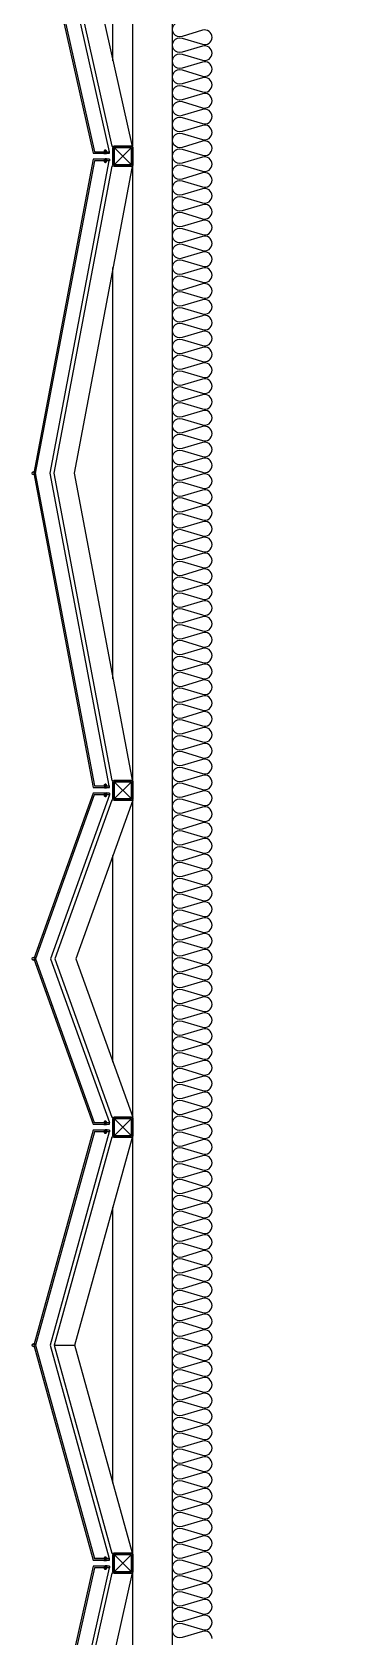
# Model space of a CAD drawing. Header units: millimetres. Extents: x -95754 to 177808, y 34455 to 150605.
# Drawn here: x 91700 to 92464, y 114769 to 118818 of the extents above; entities that cross this region are included whole.
import ezdxf

# ---------------------------------------------------------------- set-up
doc = ezdxf.new("R2010")
doc.units = ezdxf.units.MM
doc.header["$LTSCALE"] = 300
doc.linetypes.add('HID', pattern=[2.8, 1.8, -1])
for name, color, linetype in [('6FIN', 6, 'Continuous'), ('A-하지철물', 55, 'Continuous'), ('alucobond', 4, 'Continuous'), ('ISL', 251, 'Continuous'), ('mold', 4, 'Continuous'), ('SHEET', 6, 'Continuous')]:
    doc.layers.add(name, color=color, linetype=linetype)

# ---------------------------------------------------------------- blocks, each defined once
blk = doc.blocks.new('EX-850-1')
at = {"layer": '6FIN', "elevation": 0}
for points in [[(3.2, 204.1), (46.8, 204.1, 0.414214), (50, 207.3), (50, 250.9, 0.414214), (46.8, 254.1), (3.2, 254.1, 0.414214), (0, 250.9), (0, 207.3, 0.414214)], [(896.8, 204.1), (853.2, 204.1, -0.414214), (850, 207.3), (850, 250.9, -0.414214), (853.2, 254.1), (896.8, 254.1, -0.414214), (900, 250.9), (900, 207.3, -0.414214)]]:
    blk.add_lwpolyline(points, format="xyb", close=True, dxfattribs=at)
at = {"layer": 'A-하지철물'}
for p, q in [((850, 254.1), (50, 254.1)), ((710.9, 204.1), (189.1, 204.1))]:
    blk.add_line(p, q, dxfattribs=at)
at = {"layer": 'A-하지철물', "elevation": 0}
for points in [[(49.9, 254.1), (450, 110.3), (850.1, 254.1)], [(50, 204.1), (50, 200.9), (450, 57.2), (850, 200.9), (850, 204.1)]]:
    blk.add_lwpolyline(points, dxfattribs=at)
at = {"layer": 'A-하지철물'}
blk.add_circle((450, 4.1), 4.07, dxfattribs=at)
at = {"layer": 'alucobond', "color": 251, "linetype": 'HID', "ltscale": 10}
for p, q in [((30.2, 185.1), (41.5, 185.1)), ((31.5, 182.4), (31.5, 187.8)), ((31.5, 186.6), (39.5, 186.6)), ((31.5, 183.6), (39.5, 183.6)), ((32, 189.3), (32.5, 189.3)), ((32, 180.9), (32.5, 180.9)), ((32.5, 180.9), (32.5, 189.3)), ((38, 182.7), (38, 187.4)), ((39.5, 182.7), (39.5, 187.4)), ((869.8, 185.1), (858.5, 185.1)), ((860.5, 182.7), (860.5, 187.4)), ((868.5, 186.6), (860.5, 186.6)), ((868.5, 183.6), (860.5, 183.6)), ((862, 182.7), (862, 187.4)), ((867.5, 180.9), (867.5, 189.3)), ((868, 189.3), (867.5, 189.3)), ((868, 180.9), (867.5, 180.9)), ((868.5, 182.4), (868.5, 187.8))]:
    blk.add_line(p, q, dxfattribs=at)
at = {"layer": 'alucobond'}
for p, q in [((32.5, 195.1), (36.5, 195.1)), ((867.5, 195.1), (863.5, 195.1))]:
    blk.add_line(p, q, dxfattribs=at)
at = {"layer": 'alucobond', "color": 251, "linetype": 'HID', "ltscale": 10}
for points in [[(32, 189.3), (31.5, 187.8)], [(32, 180.9), (31.5, 182.4)], [(868, 189.3), (868.5, 187.8)], [(868, 180.9), (868.5, 182.4)]]:
    blk.add_lwpolyline(points, dxfattribs=at)
at = {"layer": 'alucobond', "elevation": 0}
for points in [[(32.5, 195.1), (32.5, 154.1), (450, 4.1), (867.5, 154.1), (867.5, 195.1)], [(36.5, 195.1), (36.5, 156.9), (450, 8.3), (863.5, 156.9), (863.5, 195.1)]]:
    blk.add_lwpolyline(points, dxfattribs=at)
at = {"layer": 'alucobond', "color": 251, "linetype": 'HID', "ltscale": 10, "elevation": 0}
blk.add_lwpolyline([(36.5, 195.1), (450, 46.6), (863.5, 195.1)], dxfattribs=at)
at = {"layer": 'alucobond', "color": 251, "linetype": 'HID', "ltscale": 10}
for points in [[(39.5, 186.6, -0.666667), (39.5, 183.6, -1.5)], [(860.5, 186.6, 0.666667), (860.5, 183.6, 1.5)]]:
    blk.add_lwpolyline(points, format="xyb", dxfattribs=at)
for centre, start, end in [((38.7, 187.4), 0, 180), ((38.7, 182.7), 180, 0), ((861.3, 187.4), 0, 180), ((861.3, 182.7), 180, 0)]:
    blk.add_arc(centre, 0.75, start, end, dxfattribs=at)
at = {"layer": 'mold', "color": 4}
for points in [[(25, 204.1), (25, 202.6)], [(875, 204.1), (875, 202.6)]]:
    blk.add_lwpolyline(points, dxfattribs=at)
at = {"layer": 'SHEET', "color": 8}
for p, q in [((46.8, 250.9), (3.2, 207.3)), ((3.2, 250.9), (46.8, 207.3)), ((853.2, 250.9), (896.8, 207.3)), ((896.8, 250.9), (853.2, 207.3))]:
    blk.add_line(p, q, dxfattribs=at)
at = {"layer": 'SHEET', "color": 8, "elevation": 0}
for points in [[(3.2, 207.3), (46.8, 207.3), (46.8, 250.9), (3.2, 250.9)], [(896.8, 207.3), (853.2, 207.3), (853.2, 250.9), (896.8, 250.9)]]:
    blk.add_lwpolyline(points, close=True, dxfattribs=at)
blk = doc.blocks.new('EX-1350')
at = {"layer": '6FIN', "elevation": 0}
for points in [[(3.2, 204.1), (46.8, 204.1, 0.414214), (50, 207.3), (50, 250.9, 0.414214), (46.8, 254.1), (3.2, 254.1, 0.414214), (0, 250.9), (0, 207.3, 0.414214)], [(1396.8, 204.1), (1353.2, 204.1, -0.414214), (1350, 207.3), (1350, 250.9, -0.414214), (1353.2, 254.1), (1396.8, 254.1, -0.414214), (1400, 250.9), (1400, 207.3, -0.414214)]]:
    blk.add_lwpolyline(points, format="xyb", close=True, dxfattribs=at)
at = {"layer": 'A-하지철물'}
for p, q in [((1350, 254.1), (50, 254.1)), ((1133.9, 204.1), (266.1, 204.1))]:
    blk.add_line(p, q, dxfattribs=at)
at = {"layer": 'A-하지철물', "elevation": 0}
for points in [[(49.7, 252.7), (700, 106.6), (1350.3, 252.7)], [(50, 254.1), (50, 201.4), (700, 55.3), (1350, 201.4), (1350, 254.1)]]:
    blk.add_lwpolyline(points, dxfattribs=at)
at = {"layer": 'A-하지철물'}
blk.add_circle((700, 4.1), 4.07, dxfattribs=at)
at = {"layer": 'alucobond', "color": 251, "linetype": 'HID', "ltscale": 10}
for p, q in [((30.2, 185.1), (41.5, 185.1)), ((31.5, 182.4), (31.5, 187.8)), ((31.5, 186.6), (39.5, 186.6)), ((31.5, 183.6), (39.5, 183.6)), ((32, 189.3), (32.5, 189.3)), ((32, 180.9), (32.5, 180.9)), ((32.5, 180.9), (32.5, 189.3)), ((38, 182.7), (38, 187.4)), ((39.5, 182.7), (39.5, 187.4)), ((1369.8, 185.1), (1358.5, 185.1)), ((1360.5, 182.7), (1360.5, 187.4)), ((1368.5, 186.6), (1360.5, 186.6)), ((1368.5, 183.6), (1360.5, 183.6)), ((1362, 182.7), (1362, 187.4)), ((1367.5, 180.9), (1367.5, 189.3)), ((1368, 189.3), (1367.5, 189.3)), ((1368, 180.9), (1367.5, 180.9)), ((1368.5, 182.4), (1368.5, 187.8))]:
    blk.add_line(p, q, dxfattribs=at)
at = {"layer": 'alucobond'}
for p, q in [((32.5, 195.1), (36.5, 195.1)), ((1367.5, 195.1), (1363.5, 195.1))]:
    blk.add_line(p, q, dxfattribs=at)
at = {"layer": 'alucobond', "color": 251, "linetype": 'HID', "ltscale": 10, "elevation": 0}
for points in [[(32, 189.3), (31.5, 187.8)], [(32, 180.9), (31.5, 182.4)], [(36.5, 194.2), (700, 45.1), (1363.5, 194.2)], [(1368, 189.3), (1368.5, 187.8)], [(1368, 180.9), (1368.5, 182.4)]]:
    blk.add_lwpolyline(points, dxfattribs=at)
at = {"layer": 'alucobond', "elevation": 0}
for points in [[(32.5, 195.1), (32.5, 154.1), (700, 4.1), (1367.5, 154.1), (1367.5, 195.1)], [(36.5, 195.1), (36.5, 157.3), (700, 8.2), (1363.5, 157.3), (1363.5, 195.1)]]:
    blk.add_lwpolyline(points, dxfattribs=at)
at = {"layer": 'alucobond', "color": 251, "linetype": 'HID', "ltscale": 10, "elevation": 0}
for points in [[(39.5, 186.6, -0.666667), (39.5, 183.6, -1.5)], [(1360.5, 186.6, 0.666667), (1360.5, 183.6, 1.5)]]:
    blk.add_lwpolyline(points, format="xyb", dxfattribs=at)
at = {"layer": 'alucobond', "color": 251, "linetype": 'HID', "ltscale": 10}
for centre, start, end in [((38.7, 187.4), 0, 180), ((38.7, 182.7), 180, 0), ((1361.3, 187.4), 0, 180), ((1361.3, 182.7), 180, 0)]:
    blk.add_arc(centre, 0.75, start, end, dxfattribs=at)
at = {"layer": 'mold', "color": 4, "elevation": 0}
for points in [[(25, 204.1), (25, 202.6)], [(1375, 204.1), (1375, 202.6)]]:
    blk.add_lwpolyline(points, dxfattribs=at)
at = {"layer": 'SHEET', "color": 8}
for p, q in [((46.8, 250.9), (3.2, 207.3)), ((3.2, 250.9), (46.8, 207.3)), ((1353.2, 250.9), (1396.8, 207.3)), ((1396.8, 250.9), (1353.2, 207.3))]:
    blk.add_line(p, q, dxfattribs=at)
at = {"layer": 'SHEET', "color": 8, "elevation": 0}
for points in [[(3.2, 207.3), (46.8, 207.3), (46.8, 250.9), (3.2, 250.9)], [(1396.8, 207.3), (1353.2, 207.3), (1353.2, 250.9), (1396.8, 250.9)]]:
    blk.add_lwpolyline(points, close=True, dxfattribs=at)
blk = doc.blocks.new('EX-1100')
at = {"layer": '6FIN', "elevation": 0}
for points in [[(3.2, 204.1), (46.8, 204.1, 0.414214), (50, 207.3), (50, 250.9, 0.414214), (46.8, 254.1), (3.2, 254.1, 0.414214), (0, 250.9), (0, 207.3, 0.414214)], [(1146.8, 204.1), (1103.2, 204.1, -0.414214), (1100, 207.3), (1100, 250.9, -0.414214), (1103.2, 254.1), (1146.8, 254.1, -0.414214), (1150, 250.9), (1150, 207.3, -0.414214)]]:
    blk.add_lwpolyline(points, format="xyb", close=True, dxfattribs=at)
at = {"layer": 'A-하지철물'}
for p, q in [((1100, 254.1), (50, 254.1)), ((923.1, 204.1), (226.9, 204.1)), ((575, 55.9), (575, 107.8))]:
    blk.add_line(p, q, dxfattribs=at)
at = {"layer": 'A-하지철물', "elevation": 0}
blk.add_lwpolyline([(1100, 201.1), (1100, 253), (575, 107.8), (50, 253), (50, 201.1), (575, 55.9)], close=True, dxfattribs=at)
at = {"layer": 'A-하지철물'}
blk.add_circle((575, 4.1), 4.07, dxfattribs=at)
at = {"layer": 'alucobond', "color": 251, "linetype": 'HID', "ltscale": 10}
for p, q in [((30.2, 185.1), (41.5, 185.1)), ((31.5, 182.4), (31.5, 187.8)), ((31.5, 186.6), (39.5, 186.6)), ((31.5, 183.6), (39.5, 183.6)), ((32, 189.3), (32.5, 189.3)), ((32, 180.9), (32.5, 180.9)), ((32.5, 180.9), (32.5, 189.3)), ((38, 182.7), (38, 187.4)), ((39.5, 182.7), (39.5, 187.4)), ((1119.8, 185.1), (1108.5, 185.1)), ((1110.5, 182.7), (1110.5, 187.4)), ((1118.5, 186.6), (1110.5, 186.6)), ((1118.5, 183.6), (1110.5, 183.6)), ((1112, 182.7), (1112, 187.4)), ((1117.5, 180.9), (1117.5, 189.3)), ((1118, 189.3), (1117.5, 189.3)), ((1118, 180.9), (1117.5, 180.9)), ((1118.5, 182.4), (1118.5, 187.8))]:
    blk.add_line(p, q, dxfattribs=at)
at = {"layer": 'alucobond'}
for p, q in [((32.5, 195.1), (36.5, 195.1)), ((1117.5, 195.1), (1113.5, 195.1))]:
    blk.add_line(p, q, dxfattribs=at)
at = {"layer": 'alucobond', "color": 251, "linetype": 'HID', "ltscale": 10, "elevation": 0}
for points in [[(32, 189.3), (31.5, 187.8)], [(32, 180.9), (31.5, 182.4)], [(36.5, 194.5), (575, 45.6), (1113.5, 194.5)], [(1118, 189.3), (1118.5, 187.8)], [(1118, 180.9), (1118.5, 182.4)]]:
    blk.add_lwpolyline(points, dxfattribs=at)
at = {"layer": 'alucobond', "elevation": 0}
for points in [[(32.5, 195.1), (32.5, 154.1), (575, 4.1), (1117.5, 154.1), (1117.5, 195.1)], [(36.5, 195.1), (36.5, 157.1), (575, 8.2), (1113.5, 157.1), (1113.5, 195.1)], [(1113.5, 195.1), (1113.5, 157.2)]]:
    blk.add_lwpolyline(points, dxfattribs=at)
at = {"layer": 'alucobond', "color": 251, "linetype": 'HID', "ltscale": 10, "elevation": 0}
for points in [[(39.5, 186.6, -0.666667), (39.5, 183.6, -1.5)], [(1110.5, 186.6, 0.666667), (1110.5, 183.6, 1.5)]]:
    blk.add_lwpolyline(points, format="xyb", dxfattribs=at)
at = {"layer": 'alucobond', "color": 251, "linetype": 'HID', "ltscale": 10}
for centre, start, end in [((38.7, 187.4), 0, 180), ((38.7, 182.7), 180, 0), ((1111.3, 187.4), 0, 180), ((1111.3, 182.7), 180, 0)]:
    blk.add_arc(centre, 0.75, start, end, dxfattribs=at)
at = {"layer": 'mold', "color": 4, "elevation": 0}
for points in [[(25, 204.1), (25, 202.6)], [(1125, 204.1), (1125, 202.6)]]:
    blk.add_lwpolyline(points, dxfattribs=at)
at = {"layer": 'SHEET', "color": 8}
for p, q in [((46.8, 250.9), (3.2, 207.3)), ((3.2, 250.9), (46.8, 207.3)), ((1103.2, 250.9), (1146.8, 207.3)), ((1146.8, 250.9), (1103.2, 207.3))]:
    blk.add_line(p, q, dxfattribs=at)
at = {"layer": 'SHEET', "color": 8, "elevation": 0}
for points in [[(3.2, 207.3), (46.8, 207.3), (46.8, 250.9), (3.2, 250.9)], [(1146.8, 207.3), (1103.2, 207.3), (1103.2, 250.9), (1146.8, 250.9)]]:
    blk.add_lwpolyline(points, close=True, dxfattribs=at)
blk = doc.blocks.new('EX-1600')
at = {"layer": '6FIN', "elevation": 0}
for points in [[(3.2, 204.1), (46.8, 204.1, 0.414214), (50, 207.3), (50, 250.9, 0.414214), (46.8, 254.1), (3.2, 254.1, 0.414214), (0, 250.9), (0, 207.3, 0.414214)], [(1646.8, 204.1), (1603.2, 204.1, -0.414214), (1600, 207.3), (1600, 250.9, -0.414214), (1603.2, 254.1), (1646.8, 254.1, -0.414214), (1650, 250.9), (1650, 207.3, -0.414214)]]:
    blk.add_lwpolyline(points, format="xyb", close=True, dxfattribs=at)
at = {"layer": 'A-하지철물'}
for p, q in [((1600, 254.1), (50, 254.1)), ((1344, 204.1), (306, 204.1))]:
    blk.add_line(p, q, dxfattribs=at)
at = {"layer": 'A-하지철물', "elevation": 0}
for points in [[(41.9, 254.1), (825, 105.8), (1608.1, 254.1)], [(50, 204.1), (50, 201.6), (825, 55), (1600, 201.6), (1600, 204.1)]]:
    blk.add_lwpolyline(points, dxfattribs=at)
at = {"layer": 'A-하지철물'}
blk.add_circle((825, 4.1), 4.07, dxfattribs=at)
at = {"layer": 'alucobond', "color": 251, "linetype": 'HID', "ltscale": 10}
for p, q in [((30.2, 185.1), (41.5, 185.1)), ((31.5, 182.4), (31.5, 187.8)), ((31.5, 186.6), (39.5, 186.6)), ((31.5, 183.6), (39.5, 183.6)), ((32, 189.3), (32.5, 189.3)), ((32, 180.9), (32.5, 180.9)), ((32.5, 180.9), (32.5, 189.3)), ((38, 182.7), (38, 187.4)), ((39.5, 182.7), (39.5, 187.4)), ((1619.8, 185.1), (1608.5, 185.1)), ((1610.5, 182.7), (1610.5, 187.4)), ((1618.5, 186.6), (1610.5, 186.6)), ((1618.5, 183.6), (1610.5, 183.6)), ((1612, 182.7), (1612, 187.4)), ((1617.5, 180.9), (1617.5, 189.3)), ((1618, 189.3), (1617.5, 189.3)), ((1618, 180.9), (1617.5, 180.9)), ((1618.5, 182.4), (1618.5, 187.8))]:
    blk.add_line(p, q, dxfattribs=at)
at = {"layer": 'alucobond'}
for p, q in [((32.5, 195.1), (36.5, 195.1)), ((1617.5, 195.1), (1613.5, 195.1))]:
    blk.add_line(p, q, dxfattribs=at)
at = {"layer": 'alucobond', "color": 251, "linetype": 'HID', "ltscale": 10}
for points in [[(32, 189.3), (31.5, 187.8)], [(32, 180.9), (31.5, 182.4)]]:
    blk.add_lwpolyline(points, dxfattribs=at)
at = {"layer": 'alucobond', "elevation": 0}
for points in [[(32.5, 195.1), (32.5, 154.1), (825, 4.1), (1617.5, 154.1), (1617.5, 195.1)], [(36.5, 195.1), (36.5, 157.4), (825, 8.1), (1613.5, 157.4), (1613.5, 195.1)]]:
    blk.add_lwpolyline(points, dxfattribs=at)
at = {"layer": 'alucobond', "color": 251, "linetype": 'HID', "ltscale": 10, "elevation": 0}
for points in [[(36.5, 194), (825, 44.8), (1613.5, 194)], [(1618, 189.3), (1618.5, 187.8)], [(1618, 180.9), (1618.5, 182.4)]]:
    blk.add_lwpolyline(points, dxfattribs=at)
at = {"layer": 'alucobond', "color": 251, "linetype": 'HID', "ltscale": 10}
blk.add_lwpolyline([(39.5, 186.6, -0.666667), (39.5, 183.6, -1.5)], format="xyb", dxfattribs=at)
at = {"layer": 'alucobond', "color": 251, "linetype": 'HID', "ltscale": 10, "elevation": 0}
blk.add_lwpolyline([(1610.5, 186.6, 0.666667), (1610.5, 183.6, 1.5)], format="xyb", dxfattribs=at)
at = {"layer": 'alucobond', "color": 251, "linetype": 'HID', "ltscale": 10}
for centre, start, end in [((38.7, 187.4), 0, 180), ((38.7, 182.7), 180, 0), ((1611.3, 187.4), 0, 180), ((1611.3, 182.7), 180, 0)]:
    blk.add_arc(centre, 0.75, start, end, dxfattribs=at)
at = {"layer": 'mold', "color": 4}
blk.add_lwpolyline([(25, 204.1), (25, 202.6)], dxfattribs=at)
at = {"layer": 'mold', "color": 4, "elevation": 0}
blk.add_lwpolyline([(1625, 204.1), (1625, 202.6)], dxfattribs=at)
at = {"layer": 'SHEET', "color": 8}
for p, q in [((46.8, 250.9), (3.2, 207.3)), ((3.2, 250.9), (46.8, 207.3)), ((1603.2, 250.9), (1646.8, 207.3)), ((1646.8, 250.9), (1603.2, 207.3))]:
    blk.add_line(p, q, dxfattribs=at)
at = {"layer": 'SHEET', "color": 8, "elevation": 0}
for points in [[(3.2, 207.3), (46.8, 207.3), (46.8, 250.9), (3.2, 250.9)], [(1646.8, 207.3), (1603.2, 207.3), (1603.2, 250.9), (1646.8, 250.9)]]:
    blk.add_lwpolyline(points, close=True, dxfattribs=at)

msp = doc.modelspace()

# ---------------------------------------------------------------- linework, layer by layer
at = {"layer": 'ISL', "elevation": 0}
msp.add_lwpolyline([(177453.6, 135425), (177453.6, 107105), (92053.6, 107105), (92053.6, 121780)], dxfattribs=at)
msp.add_lwpolyline([(92153.6, 114765, 0.509267), (92129.3, 114782.7), (92077.8, 114767.4, -1.372593), (92077.8, 114802.7), (92129.3, 114787.4, 0.509267), (92153.6, 114805, 0.509267), (92129.3, 114822.7), (92077.8, 114807.4, -1.372593), (92077.8, 114842.7), (92129.3, 114827.4, 0.509267), (92153.6, 114845, 0.509267), (92129.3, 114862.7), (92077.8, 114847.4, -1.372593), (92077.8, 114882.7), (92129.3, 114867.4, 0.509267), (92153.6, 114885, 0.509267), (92129.3, 114902.7), (92077.8, 114887.4, -1.372593), (92077.8, 114922.7), (92129.3, 114907.4, 0.509267), (92153.6, 114925, 0.509267), (92129.3, 114942.7), (92077.8, 114927.4, -1.372593), (92077.8, 114962.7), (92129.3, 114947.4, 0.509267), (92153.6, 114965, 0.509267), (92129.3, 114982.7), (92077.8, 114967.4, -1.372593), (92077.8, 115002.7), (92129.3, 114987.4, 0.509267), (92153.6, 115005, 0.509267), (92129.3, 115022.7), (92077.8, 115007.4, -1.372593), (92077.8, 115042.7), (92129.3, 115027.4, 0.509267), (92153.6, 115045, 0.509267), (92129.3, 115062.7), (92077.8, 115047.4, -1.372593), (92077.8, 115082.7), (92129.3, 115067.4, 0.509267), (92153.6, 115085, 0.509267), (92129.3, 115102.7), (92077.8, 115087.4, -1.372593), (92077.8, 115122.7), (92129.3, 115107.4, 0.509267), (92153.6, 115125, 0.509267), (92129.3, 115142.7), (92077.8, 115127.4, -1.372593), (92077.8, 115162.7), (92129.3, 115147.4, 0.509267), (92153.6, 115165, 0.509267), (92129.3, 115182.7), (92077.8, 115167.4, -1.372593), (92077.8, 115202.7), (92129.3, 115187.4, 0.509267), (92153.6, 115205, 0.509267), (92129.3, 115222.7), (92077.8, 115207.4, -1.372593), (92077.8, 115242.7), (92129.3, 115227.4, 0.509267), (92153.6, 115245, 0.509267), (92129.3, 115262.7), (92077.8, 115247.4, -1.372593), (92077.8, 115282.7), (92129.3, 115267.4, 0.509267), (92153.6, 115285, 0.509267), (92129.3, 115302.7), (92077.8, 115287.4, -1.372593), (92077.8, 115322.7), (92129.3, 115307.4, 0.509267), (92153.6, 115325, 0.509267), (92129.3, 115342.7), (92077.8, 115327.4, -1.372593), (92077.8, 115362.7), (92129.3, 115347.4, 0.509267), (92153.6, 115365, 0.509267), (92129.3, 115382.7), (92077.8, 115367.4, -1.372593), (92077.8, 115402.7), (92129.3, 115387.4, 0.509267), (92153.6, 115405, 0.509267), (92129.3, 115422.7), (92077.8, 115407.4, -1.372593), (92077.8, 115442.7), (92129.3, 115427.4, 0.509267), (92153.6, 115445, 0.509267), (92129.3, 115462.7), (92077.8, 115447.4, -1.372593), (92077.8, 115482.7), (92129.3, 115467.4, 0.509267), (92153.6, 115485, 0.509267), (92129.3, 115502.7), (92077.8, 115487.4, -1.372593), (92077.8, 115522.7), (92129.3, 115507.4, 0.509267), (92153.6, 115525, 0.509267), (92129.3, 115542.7), (92077.8, 115527.4, -1.372593), (92077.8, 115562.7), (92129.3, 115547.4, 0.509267), (92153.6, 115565, 0.509267), (92129.3, 115582.7), (92077.8, 115567.4, -1.372593), (92077.8, 115602.7), (92129.3, 115587.4, 0.509267), (92153.6, 115605, 0.509267), (92129.3, 115622.7), (92077.8, 115607.4, -1.372593), (92077.8, 115642.7), (92129.3, 115627.4, 0.509267), (92153.6, 115645, 0.509267), (92129.3, 115662.7), (92077.8, 115647.4, -1.372593), (92077.8, 115682.7), (92129.3, 115667.4, 0.509267), (92153.6, 115685, 0.509267), (92129.3, 115702.7), (92077.8, 115687.4, -1.372593), (92077.8, 115722.7), (92129.3, 115707.4, 0.509267), (92153.6, 115725, 0.509267), (92129.3, 115742.7), (92077.8, 115727.4, -1.372593), (92077.8, 115762.7), (92129.3, 115747.4, 0.509267), (92153.6, 115765, 0.509267), (92129.3, 115782.7), (92077.8, 115767.4, -1.372593), (92077.8, 115802.7), (92129.3, 115787.4, 0.509267), (92153.6, 115805, 0.509267), (92129.3, 115822.7), (92077.8, 115807.4, -1.372593), (92077.8, 115842.7), (92129.3, 115827.4, 0.509267), (92153.6, 115845, 0.509267), (92129.3, 115862.7), (92077.8, 115847.4, -1.372593), (92077.8, 115882.7), (92129.3, 115867.4, 0.509267), (92153.6, 115885, 0.509267), (92129.3, 115902.7), (92077.8, 115887.4, -1.372593), (92077.8, 115922.7), (92129.3, 115907.4, 0.509267), (92153.6, 115925, 0.509267), (92129.3, 115942.7), (92077.8, 115927.4, -1.372593), (92077.8, 115962.7), (92129.3, 115947.4, 0.509267), (92153.6, 115965, 0.509267), (92129.3, 115982.7), (92077.8, 115967.4, -1.372593), (92077.8, 116002.7), (92129.3, 115987.4, 0.509267), (92153.6, 116005, 0.509267), (92129.3, 116022.7), (92077.8, 116007.4, -1.372593), (92077.8, 116042.7), (92129.3, 116027.4, 0.509267), (92153.6, 116045, 0.509267), (92129.3, 116062.7), (92077.8, 116047.4, -1.372593), (92077.8, 116082.7), (92129.3, 116067.4, 0.509267), (92153.6, 116085, 0.509267), (92129.3, 116102.7), (92077.8, 116087.4, -1.372593), (92077.8, 116122.7), (92129.3, 116107.4, 0.509267), (92153.6, 116125, 0.509267), (92129.3, 116142.7), (92077.8, 116127.4, -1.372593), (92077.8, 116162.7), (92129.3, 116147.4, 0.509267), (92153.6, 116165, 0.509267), (92129.3, 116182.7), (92077.8, 116167.4, -1.372593), (92077.8, 116202.7), (92129.3, 116187.4, 0.509267), (92153.6, 116205, 0.509267), (92129.3, 116222.7), (92077.8, 116207.4, -1.372593), (92077.8, 116242.7), (92129.3, 116227.4, 0.509267), (92153.6, 116245, 0.509267), (92129.3, 116262.7), (92077.8, 116247.4, -1.372593), (92077.8, 116282.7), (92129.3, 116267.4, 0.509267), (92153.6, 116285, 0.509267), (92129.3, 116302.7), (92077.8, 116287.4, -1.372593), (92077.8, 116322.7), (92129.3, 116307.4, 0.509267), (92153.6, 116325, 0.509267), (92129.3, 116342.7), (92077.8, 116327.4, -1.372593), (92077.8, 116362.7), (92129.3, 116347.4, 0.509267), (92153.6, 116365, 0.509267), (92129.3, 116382.7), (92077.8, 116367.4, -1.372593), (92077.8, 116402.7), (92129.3, 116387.4, 0.509267), (92153.6, 116405, 0.509267), (92129.3, 116422.7), (92077.8, 116407.4, -1.372593), (92077.8, 116442.7), (92129.3, 116427.4, 0.509267), (92153.6, 116445, 0.509267), (92129.3, 116462.7), (92077.8, 116447.4, -1.372593), (92077.8, 116482.7), (92129.3, 116467.4, 0.509267), (92153.6, 116485, 0.509267), (92129.3, 116502.7), (92077.8, 116487.4, -1.372593), (92077.8, 116522.7), (92129.3, 116507.4, 0.509267), (92153.6, 116525, 0.509267), (92129.3, 116542.7), (92077.8, 116527.4, -1.372593), (92077.8, 116562.7), (92129.3, 116547.4, 0.509267), (92153.6, 116565, 0.509267), (92129.3, 116582.7), (92077.8, 116567.4, -1.372593), (92077.8, 116602.7), (92129.3, 116587.4, 0.509267), (92153.6, 116605, 0.509267), (92129.3, 116622.7), (92077.8, 116607.4, -1.372593), (92077.8, 116642.7), (92129.3, 116627.4, 0.509267), (92153.6, 116645, 0.509267), (92129.3, 116662.7), (92077.8, 116647.4, -1.372593), (92077.8, 116682.7), (92129.3, 116667.4, 0.509267), (92153.6, 116685, 0.509267), (92129.3, 116702.7), (92077.8, 116687.4, -1.372593), (92077.8, 116722.7), (92129.3, 116707.4, 0.509267), (92153.6, 116725, 0.509267), (92129.3, 116742.7), (92077.8, 116727.4, -1.372593), (92077.8, 116762.7), (92129.3, 116747.4, 0.509267), (92153.6, 116765, 0.509267), (92129.3, 116782.7), (92077.8, 116767.4, -1.372593), (92077.8, 116802.7), (92129.3, 116787.4, 0.509267), (92153.6, 116805, 0.509267), (92129.3, 116822.7), (92077.8, 116807.4, -1.372593), (92077.8, 116842.7), (92129.3, 116827.4, 0.509267), (92153.6, 116845, 0.509267), (92129.3, 116862.7), (92077.8, 116847.4, -1.372593), (92077.8, 116882.7), (92129.3, 116867.4, 0.509267), (92153.6, 116885, 0.509267), (92129.3, 116902.7), (92077.8, 116887.4, -1.372593), (92077.8, 116922.7), (92129.3, 116907.4, 0.509267), (92153.6, 116925, 0.509267), (92129.3, 116942.7), (92077.8, 116927.4, -1.372593), (92077.8, 116962.7), (92129.3, 116947.4, 0.509267), (92153.6, 116965, 0.509267), (92129.3, 116982.7), (92077.8, 116967.4, -1.372593), (92077.8, 117002.7), (92129.3, 116987.4, 0.509267), (92153.6, 117005, 0.509267), (92129.3, 117022.7), (92077.8, 117007.4, -1.372593), (92077.8, 117042.7), (92129.3, 117027.4, 0.509267), (92153.6, 117045, 0.509267), (92129.3, 117062.7), (92077.8, 117047.4, -1.372593), (92077.8, 117082.7), (92129.3, 117067.4, 0.509267), (92153.6, 117085, 0.509267), (92129.3, 117102.7), (92077.8, 117087.4, -1.372593), (92077.8, 117122.7), (92129.3, 117107.4, 0.509267), (92153.6, 117125, 0.509267), (92129.3, 117142.7), (92077.8, 117127.4, -1.372593), (92077.8, 117162.7), (92129.3, 117147.4, 0.509267), (92153.6, 117165, 0.509267), (92129.3, 117182.7), (92077.8, 117167.4, -1.372593), (92077.8, 117202.7), (92129.3, 117187.4, 0.509267), (92153.6, 117205, 0.509267), (92129.3, 117222.7), (92077.8, 117207.4, -1.372593), (92077.8, 117242.7), (92129.3, 117227.4, 0.509267), (92153.6, 117245, 0.509267), (92129.3, 117262.7), (92077.8, 117247.4, -1.372593), (92077.8, 117282.7), (92129.3, 117267.4, 0.509267), (92153.6, 117285, 0.509267), (92129.3, 117302.7), (92077.8, 117287.4, -1.372593), (92077.8, 117322.7), (92129.3, 117307.4, 0.509267), (92153.6, 117325, 0.509267), (92129.3, 117342.7), (92077.8, 117327.4, -1.372593), (92077.8, 117362.7), (92129.3, 117347.4, 0.509267), (92153.6, 117365, 0.509267), (92129.3, 117382.7), (92077.8, 117367.4, -1.372593), (92077.8, 117402.7), (92129.3, 117387.4, 0.509267), (92153.6, 117405, 0.509267), (92129.3, 117422.7), (92077.8, 117407.4, -1.372593), (92077.8, 117442.7), (92129.3, 117427.4, 0.509267), (92153.6, 117445, 0.509267), (92129.3, 117462.7), (92077.8, 117447.4, -1.372593), (92077.8, 117482.7), (92129.3, 117467.4, 0.509267), (92153.6, 117485, 0.509267), (92129.3, 117502.7), (92077.8, 117487.4, -1.372593), (92077.8, 117522.7), (92129.3, 117507.4, 0.509267), (92153.6, 117525, 0.509267), (92129.3, 117542.7), (92077.8, 117527.4, -1.372593), (92077.8, 117562.7), (92129.3, 117547.4, 0.509267), (92153.6, 117565, 0.509267), (92129.3, 117582.7), (92077.8, 117567.4, -1.372593), (92077.8, 117602.7), (92129.3, 117587.4, 0.509267), (92153.6, 117605, 0.509267), (92129.3, 117622.7), (92077.8, 117607.4, -1.372593), (92077.8, 117642.7), (92129.3, 117627.4, 0.509267), (92153.6, 117645, 0.509267), (92129.3, 117662.7), (92077.8, 117647.4, -1.372593), (92077.8, 117682.7), (92129.3, 117667.4, 0.509267), (92153.6, 117685, 0.509267), (92129.3, 117702.7), (92077.8, 117687.4, -1.372593), (92077.8, 117722.7), (92129.3, 117707.4, 0.509267), (92153.6, 117725, 0.509267), (92129.3, 117742.7), (92077.8, 117727.4, -1.372593), (92077.8, 117762.7), (92129.3, 117747.4, 0.509267), (92153.6, 117765, 0.509267), (92129.3, 117782.7), (92077.8, 117767.4, -1.372593), (92077.8, 117802.7), (92129.3, 117787.4, 0.509267), (92153.6, 117805, 0.509267), (92129.3, 117822.7), (92077.8, 117807.4, -1.372593), (92077.8, 117842.7), (92129.3, 117827.4, 0.509267), (92153.6, 117845, 0.509267), (92129.3, 117862.7), (92077.8, 117847.4, -1.372593), (92077.8, 117882.7), (92129.3, 117867.4, 0.509267), (92153.6, 117885, 0.509267), (92129.3, 117902.7), (92077.8, 117887.4, -1.372593), (92077.8, 117922.7), (92129.3, 117907.4, 0.509267), (92153.6, 117925, 0.509267), (92129.3, 117942.7), (92077.8, 117927.4, -1.372593), (92077.8, 117962.7), (92129.3, 117947.4, 0.509267), (92153.6, 117965, 0.509267), (92129.3, 117982.7), (92077.8, 117967.4, -1.372593), (92077.8, 118002.7), (92129.3, 117987.4, 0.509267), (92153.6, 118005, 0.509267), (92129.3, 118022.7), (92077.8, 118007.4, -1.372593), (92077.8, 118042.7), (92129.3, 118027.4, 0.509267), (92153.6, 118045, 0.509267), (92129.3, 118062.7), (92077.8, 118047.4, -1.372593), (92077.8, 118082.7), (92129.3, 118067.4, 0.509267), (92153.6, 118085, 0.509267), (92129.3, 118102.7), (92077.8, 118087.4, -1.372593), (92077.8, 118122.7), (92129.3, 118107.4, 0.509267), (92153.6, 118125, 0.509267), (92129.3, 118142.7), (92077.8, 118127.4, -1.372593), (92077.8, 118162.7), (92129.3, 118147.4, 0.509267), (92153.6, 118165, 0.509267), (92129.3, 118182.7), (92077.8, 118167.4, -1.372593), (92077.8, 118202.7), (92129.3, 118187.4, 0.509267), (92153.6, 118205, 0.509267), (92129.3, 118222.7), (92077.8, 118207.4, -1.372593), (92077.8, 118242.7), (92129.3, 118227.4, 0.509267), (92153.6, 118245, 0.509267), (92129.3, 118262.7), (92077.8, 118247.4, -1.372593), (92077.8, 118282.7), (92129.3, 118267.4, 0.509267), (92153.6, 118285, 0.509267), (92129.3, 118302.7), (92077.8, 118287.4, -1.372593), (92077.8, 118322.7), (92129.3, 118307.4, 0.509267), (92153.6, 118325, 0.509267), (92129.3, 118342.7), (92077.8, 118327.4, -1.372593), (92077.8, 118362.7), (92129.3, 118347.4, 0.509267), (92153.6, 118365, 0.509267), (92129.3, 118382.7), (92077.8, 118367.4, -1.372593), (92077.8, 118402.7), (92129.3, 118387.4, 0.509267), (92153.6, 118405, 0.509267), (92129.3, 118422.7), (92077.8, 118407.4, -1.372593), (92077.8, 118442.7), (92129.3, 118427.4, 0.509267), (92153.6, 118445, 0.509267), (92129.3, 118462.7), (92077.8, 118447.4, -1.372593), (92077.8, 118482.7), (92129.3, 118467.4, 0.509267), (92153.6, 118485, 0.509267), (92129.3, 118502.7), (92077.8, 118487.4, -1.372593), (92077.8, 118522.7), (92129.3, 118507.4, 0.509267), (92153.6, 118525, 0.509267), (92129.3, 118542.7), (92077.8, 118527.4, -1.372593), (92077.8, 118562.7), (92129.3, 118547.4, 0.509267), (92153.6, 118565, 0.509267), (92129.3, 118582.7), (92077.8, 118567.4, -1.372593), (92077.8, 118602.7), (92129.3, 118587.4, 0.509267), (92153.6, 118605, 0.509267), (92129.3, 118622.7), (92077.8, 118607.4, -1.372593), (92077.8, 118642.7), (92129.3, 118627.4, 0.509267), (92153.6, 118645, 0.509267), (92129.3, 118662.7), (92077.8, 118647.4, -1.372593), (92077.8, 118682.7), (92129.3, 118667.4, 0.509267), (92153.6, 118685, 0.509267), (92129.3, 118702.7), (92077.8, 118687.4, -1.372593), (92077.8, 118722.7), (92129.3, 118707.4, 0.509267), (92153.6, 118725, 0.509267), (92129.3, 118742.7), (92077.8, 118727.4, -1.372593), (92077.8, 118762.7), (92129.3, 118747.4, 0.509267), (92153.6, 118765, 0.509267), (92129.3, 118782.7), (92077.8, 118767.4, -1.372593), (92077.8, 118802.7), (92129.3, 118787.4, 0.509267), (92153.6, 118805, 0.509267), (92129.3, 118822.7), (92077.8, 118807.4, -1.372593), (92077.8, 118842.7)], format="xyb", dxfattribs=at)

# ---------------------------------------------------------------- block references
at = {"layer": 'A-하지철물', "rotation": 270}
for name, p in [('EX-1350', (91699.5, 119880)), ('EX-1600', (91699.5, 118530)), ('EX-850-1', (91699.5, 116930)), ('EX-1100', (91699.5, 116080)), ('EX-1350', (91699.5, 114980))]:
    msp.add_blockref(name, p, dxfattribs=at)

doc.saveas('drawing.dxf')
